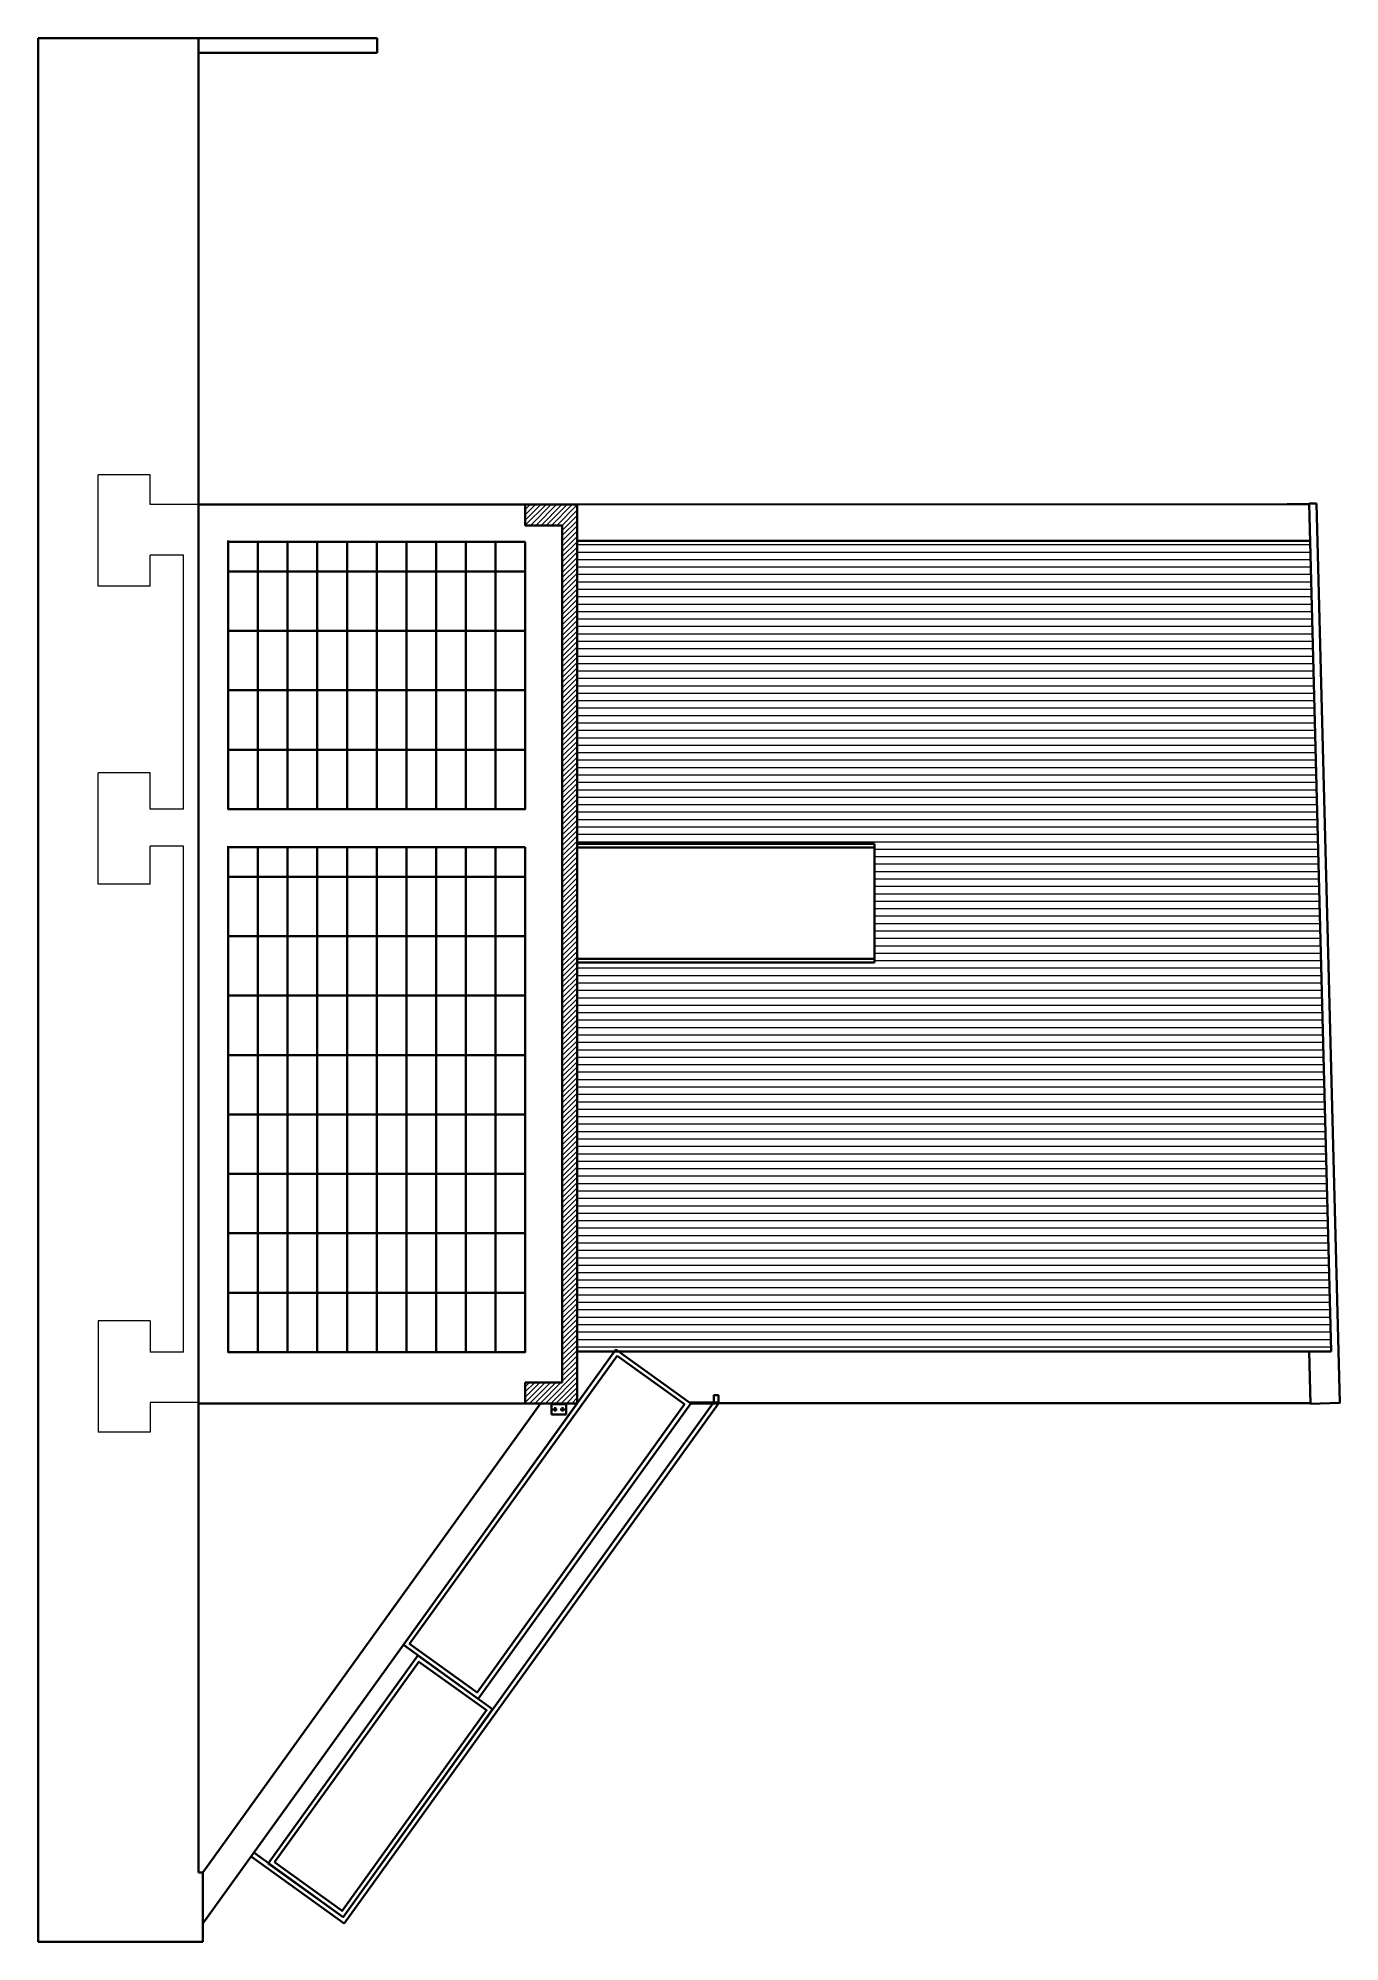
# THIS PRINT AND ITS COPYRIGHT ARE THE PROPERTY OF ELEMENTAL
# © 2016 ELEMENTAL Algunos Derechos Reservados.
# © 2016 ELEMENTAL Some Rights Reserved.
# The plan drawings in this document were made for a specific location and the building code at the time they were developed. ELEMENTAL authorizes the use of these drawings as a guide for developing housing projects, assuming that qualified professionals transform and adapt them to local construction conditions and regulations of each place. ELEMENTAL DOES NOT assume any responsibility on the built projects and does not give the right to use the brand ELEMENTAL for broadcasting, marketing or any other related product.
# Model space of a CAD drawing. Header units: metres. Extents: x 0 to 8.8, y 0 to 12.8.
import ezdxf

# ---------------------------------------------------------------- set-up
doc = ezdxf.new("R2010")
doc.units = ezdxf.units.M
doc.header["$LTSCALE"] = 5
doc.header["$MEASUREMENT"] = 0
doc.layers.add('A-ANNO-SYMB', color=3, linetype='Continuous', lineweight=18, true_color=0x00ff00)
doc.layers.add('A-SECT-PATT', color=8, linetype='Continuous', lineweight=18, true_color=0x808080)
doc.layers.add('A-ELEV-MBE1', color=7, linetype='Continuous', lineweight=35)
doc.layers.add('A-SECT-MCUT', color=7, linetype='Continuous', lineweight=35)

msp = doc.modelspace()

# ---------------------------------------------------------------- hatches: boundary and pattern name
at = {"layer": 'A-SECT-PATT', "transparency": 33554687}
h = msp.add_hatch(dxfattribs=at)
h.set_pattern_fill('ANSI31', color=256, scale=0.2, style=0, pattern_type=0)
h.set_pattern_definition([(45, (-50.138073, -5.202707), (-0.01767767, 0.01767767), [])])
h.paths.add_polyline_path([(3.628, 9.535), (3.628, 9.535), (3.628, 9.675), (3.279, 9.675), (3.279, 9.535), (3.528, 9.535), (3.528, 3.765), (3.279, 3.765), (3.279, 3.625), (3.628, 3.625), (3.628, 3.765)], flags=0)
h = msp.add_hatch(dxfattribs=at)
h.set_pattern_fill('ANSI31', color=256, scale=0.4, angle=45, style=0, pattern_type=0)
h.set_pattern_definition([(360, (-0.00141, 67.955906), (0, 0.05), [])])
h.paths.add_polyline_path([(8.701, 3.975), (8.559, 9.431), (3.628, 9.431), (3.628, 7.392), (5.628, 7.392), (5.628, 6.592), (3.628, 6.592), (3.628, 3.975), (3.88, 3.975), (3.889, 3.988), (3.906, 3.975)], flags=0)

# ---------------------------------------------------------------- linework, layer by layer
at = {"layer": 'A-ANNO-SYMB', "ltscale": 0.003}
for p, q in [((0.754, 9.875), (0.404, 9.875)), ((0.404, 9.125), (0.404, 9.875)), ((0.754, 9.675), (0.754, 9.875)), ((0.904, 9.675), (0.754, 9.675)), ((1.079, 9.675), (0.829, 9.675)), ((0.754, 9.125), (0.754, 9.334)), ((0.904, 9.334), (0.754, 9.334)), ((0.979, 9.334), (0.829, 9.334)), ((0.979, 7.625), (0.979, 9.334)), ((0.754, 9.125), (0.404, 9.125)), ((0.754, 7.87), (0.404, 7.87)), ((0.404, 7.12), (0.404, 7.87)), ((0.754, 7.671), (0.754, 7.87)), ((0.754, 7.625), (0.754, 7.671)), ((0.979, 7.625), (0.754, 7.625)), ((0.979, 7.375), (0.754, 7.375)), ((0.754, 7.33), (0.754, 7.375)), ((0.754, 7.12), (0.754, 7.33)), ((0.979, 3.97), (0.979, 7.375)), ((0.754, 7.12), (0.404, 7.12)), ((0.754, 4.181), (0.404, 4.181)), ((0.404, 4.181), (0.404, 3.431)), ((0.754, 4.181), (0.754, 3.97)), ((0.979, 3.97), (0.754, 3.97)), ((0.904, 3.63), (0.754, 3.63)), ((0.754, 3.63), (0.754, 3.431)), ((1.079, 3.63), (0.829, 3.63)), ((0.754, 3.431), (0.404, 3.431))]:
    msp.add_line(p, q, dxfattribs=at)
at = {"layer": 'A-ELEV-MBE1'}
for p, q in [((0, 0), (0, 12.815)), ((1.079, 12.815), (0, 12.815)), ((1.079, 9.675), (1.079, 12.815)), ((2.281, 12.815), (1.079, 12.815)), ((2.281, 12.815), (1.179, 12.815)), ((2.281, 12.715), (2.281, 12.815)), ((2.281, 12.715), (2.281, 12.815)), ((1.079, 12.715), (2.281, 12.715)), ((1.179, 12.715), (2.281, 12.715)), ((3.279, 9.675), (1.079, 9.675)), ((8.405, 9.678), (8.553, 9.678)), ((8.553, 9.682), (8.701, 3.975)), ((8.603, 9.682), (8.553, 9.682)), ((3.279, 9.59), (3.279, 9.54)), ((1.279, 9.433), (1.279, 7.625)), ((8.559, 9.431), (3.628, 9.431)), ((1.279, 7.375), (1.279, 3.97)), ((5.628, 7.392), (3.628, 7.392)), ((3.628, 6.592), (3.628, 7.392)), ((3.628, 7.367), (5.628, 7.367)), ((3.628, 7.367), (5.628, 7.367)), ((3.628, 6.617), (3.628, 7.367)), ((3.628, 6.617), (3.628, 7.367)), ((3.628, 6.617), (3.628, 7.367)), ((5.628, 6.592), (5.628, 7.392)), ((5.628, 6.617), (5.628, 7.367)), ((5.628, 6.617), (3.628, 6.617)), ((5.628, 6.617), (3.628, 6.617)), ((3.628, 6.592), (5.628, 6.592)), ((8.562, 3.623), (8.555, 3.975)), ((8.701, 3.975), (8.555, 3.975)), ((1.079, 0.468), (1.079, 3.625)), ((3.279, 3.625), (1.079, 3.625)), ((3.382, 3.625), (1.108, 0.468)), ((3.628, 3.625), (1.108, 0.125)), ((4.541, 3.625), (2.053, 0.167)), ((4.578, 3.625), (2.059, 0.125)), ((3.382, 3.625), (3.628, 3.625)), ((3.454, 3.55), (3.454, 3.625)), ((3.554, 3.62), (3.454, 3.62)), ((3.479, 3.57), (3.479, 3.6)), ((3.529, 3.57), (3.529, 3.6)), ((3.554, 3.55), (3.554, 3.625)), ((4.385, 3.63), (4.578, 3.63)), ((4.392, 3.625), (4.578, 3.625)), ((4.578, 3.625), (4.578, 3.63)), ((8.562, 3.623), (8.761, 3.628)), ((3.554, 3.55), (3.454, 3.55)), ((3.494, 3.585), (3.464, 3.585)), ((3.514, 3.585), (3.544, 3.585)), ((2.059, 0.125), (1.433, 0.576)), ((2.053, 0.167), (1.451, 0.601)), ((1.108, 0.468), (1.079, 0.468)), ((1.108, 0.468), (1.108, 0)), ((1.108, 0), (0, 0)), ((1.108, 0), (0, 0))]:
    msp.add_line(p, q, dxfattribs=at)
for points in [[(1.079, 9.675), (1.079, 3.625)], [(3.628, 9.675), (3.628, 9.675), (8.405, 9.678), (8.405, 9.678)], [(8.603, 9.682), (8.761, 3.63), (8.761, 3.63), (8.761, 3.63), (8.761, 3.63), (8.761, 3.63), (8.761, 3.63)], [(3.628, 3.975), (8.555, 3.975)], [(8.562, 3.626), (4.578, 3.626)]]:
    msp.add_lwpolyline(points, dxfattribs=at)
for points in [[(1.479, 9.425), (1.479, 9.225), (1.279, 9.225), (1.279, 9.425)], [(1.679, 9.425), (1.679, 9.225), (1.479, 9.225), (1.479, 9.425)], [(1.879, 9.425), (1.879, 9.225), (1.679, 9.225), (1.679, 9.425)], [(2.079, 9.425), (2.079, 9.225), (1.879, 9.225), (1.879, 9.425)], [(2.279, 9.425), (2.279, 9.225), (2.079, 9.225), (2.079, 9.425)], [(2.479, 9.425), (2.479, 9.225), (2.279, 9.225), (2.279, 9.425)], [(2.679, 9.425), (2.679, 9.225), (2.479, 9.225), (2.479, 9.425)], [(2.879, 9.425), (2.879, 9.225), (2.679, 9.225), (2.679, 9.425)], [(3.079, 9.425), (3.079, 9.225), (2.879, 9.225), (2.879, 9.425)], [(3.279, 9.425), (3.279, 9.225), (3.079, 9.225), (3.079, 9.425)], [(1.479, 9.225), (1.479, 8.825), (1.279, 8.825), (1.279, 9.225)], [(1.679, 9.225), (1.679, 8.825), (1.479, 8.825), (1.479, 9.225)], [(1.879, 9.225), (1.879, 8.825), (1.679, 8.825), (1.679, 9.225)], [(2.079, 9.225), (2.079, 8.825), (1.879, 8.825), (1.879, 9.225)], [(2.279, 9.225), (2.279, 8.825), (2.079, 8.825), (2.079, 9.225)], [(2.479, 9.225), (2.479, 8.825), (2.279, 8.825), (2.279, 9.225)], [(2.679, 9.225), (2.679, 8.825), (2.479, 8.825), (2.479, 9.225)], [(2.879, 9.225), (2.879, 8.825), (2.679, 8.825), (2.679, 9.225)], [(3.079, 9.225), (3.079, 8.825), (2.879, 8.825), (2.879, 9.225)], [(3.279, 9.225), (3.279, 8.825), (3.079, 8.825), (3.079, 9.225)], [(1.479, 8.825), (1.479, 8.425), (1.279, 8.425), (1.279, 8.825)], [(1.679, 8.825), (1.679, 8.425), (1.479, 8.425), (1.479, 8.825)], [(1.879, 8.825), (1.879, 8.425), (1.679, 8.425), (1.679, 8.825)], [(2.079, 8.825), (2.079, 8.425), (1.879, 8.425), (1.879, 8.825)], [(2.279, 8.825), (2.279, 8.425), (2.079, 8.425), (2.079, 8.825)], [(2.479, 8.825), (2.479, 8.425), (2.279, 8.425), (2.279, 8.825)], [(2.679, 8.825), (2.679, 8.425), (2.479, 8.425), (2.479, 8.825)], [(2.879, 8.825), (2.879, 8.425), (2.679, 8.425), (2.679, 8.825)], [(3.079, 8.825), (3.079, 8.425), (2.879, 8.425), (2.879, 8.825)], [(3.279, 8.825), (3.279, 8.425), (3.079, 8.425), (3.079, 8.825)], [(1.479, 8.425), (1.479, 8.025), (1.279, 8.025), (1.279, 8.425)], [(1.679, 8.425), (1.679, 8.025), (1.479, 8.025), (1.479, 8.425)], [(1.879, 8.425), (1.879, 8.025), (1.679, 8.025), (1.679, 8.425)], [(2.079, 8.425), (2.079, 8.025), (1.879, 8.025), (1.879, 8.425)], [(2.279, 8.425), (2.279, 8.025), (2.079, 8.025), (2.079, 8.425)], [(2.479, 8.425), (2.479, 8.025), (2.279, 8.025), (2.279, 8.425)], [(2.679, 8.425), (2.679, 8.025), (2.479, 8.025), (2.479, 8.425)], [(2.879, 8.425), (2.879, 8.025), (2.679, 8.025), (2.679, 8.425)], [(3.079, 8.425), (3.079, 8.025), (2.879, 8.025), (2.879, 8.425)], [(3.279, 8.425), (3.279, 8.025), (3.079, 8.025), (3.079, 8.425)], [(1.479, 8.025), (1.479, 7.625), (1.279, 7.625), (1.279, 8.025)], [(1.679, 8.025), (1.679, 7.625), (1.479, 7.625), (1.479, 8.025)], [(1.879, 8.025), (1.879, 7.625), (1.679, 7.625), (1.679, 8.025)], [(2.079, 8.025), (2.079, 7.625), (1.879, 7.625), (1.879, 8.025)], [(2.279, 8.025), (2.279, 7.625), (2.079, 7.625), (2.079, 8.025)], [(2.479, 8.025), (2.479, 7.625), (2.279, 7.625), (2.279, 8.025)], [(2.679, 8.025), (2.679, 7.625), (2.479, 7.625), (2.479, 8.025)], [(2.879, 8.025), (2.879, 7.625), (2.679, 7.625), (2.679, 8.025)], [(3.079, 8.025), (3.079, 7.625), (2.879, 7.625), (2.879, 8.025)], [(3.279, 8.025), (3.279, 7.625), (3.079, 7.625), (3.079, 8.025)], [(1.479, 7.37), (1.479, 7.17), (1.279, 7.17), (1.279, 7.37)], [(1.679, 7.37), (1.679, 7.17), (1.479, 7.17), (1.479, 7.37)], [(1.879, 7.37), (1.879, 7.17), (1.679, 7.17), (1.679, 7.37)], [(2.079, 7.37), (2.079, 7.17), (1.879, 7.17), (1.879, 7.37)], [(2.279, 7.37), (2.279, 7.17), (2.079, 7.17), (2.079, 7.37)], [(2.479, 7.37), (2.479, 7.17), (2.279, 7.17), (2.279, 7.37)], [(2.679, 7.37), (2.679, 7.17), (2.479, 7.17), (2.479, 7.37)], [(2.879, 7.37), (2.879, 7.17), (2.679, 7.17), (2.679, 7.37)], [(3.079, 7.37), (3.079, 7.17), (2.879, 7.17), (2.879, 7.37)], [(3.279, 7.37), (3.279, 7.17), (3.079, 7.17), (3.079, 7.37)], [(1.479, 7.17), (1.479, 6.77), (1.279, 6.77), (1.279, 7.17)], [(1.679, 7.17), (1.679, 6.77), (1.479, 6.77), (1.479, 7.17)], [(1.879, 7.17), (1.879, 6.77), (1.679, 6.77), (1.679, 7.17)], [(2.079, 7.17), (2.079, 6.77), (1.879, 6.77), (1.879, 7.17)], [(2.279, 7.17), (2.279, 6.77), (2.079, 6.77), (2.079, 7.17)], [(2.479, 7.17), (2.479, 6.77), (2.279, 6.77), (2.279, 7.17)], [(2.679, 7.17), (2.679, 6.77), (2.479, 6.77), (2.479, 7.17)], [(2.879, 7.17), (2.879, 6.77), (2.679, 6.77), (2.679, 7.17)], [(3.079, 7.17), (3.079, 6.77), (2.879, 6.77), (2.879, 7.17)], [(3.279, 7.17), (3.279, 6.77), (3.079, 6.77), (3.079, 7.17)], [(1.479, 6.77), (1.479, 6.37), (1.279, 6.37), (1.279, 6.77)], [(1.679, 6.77), (1.679, 6.37), (1.479, 6.37), (1.479, 6.77)], [(1.879, 6.77), (1.879, 6.37), (1.679, 6.37), (1.679, 6.77)], [(2.079, 6.77), (2.079, 6.37), (1.879, 6.37), (1.879, 6.77)], [(2.279, 6.77), (2.279, 6.37), (2.079, 6.37), (2.079, 6.77)], [(2.479, 6.77), (2.479, 6.37), (2.279, 6.37), (2.279, 6.77)], [(2.679, 6.77), (2.679, 6.37), (2.479, 6.37), (2.479, 6.77)], [(2.879, 6.77), (2.879, 6.37), (2.679, 6.37), (2.679, 6.77)], [(3.079, 6.77), (3.079, 6.37), (2.879, 6.37), (2.879, 6.77)], [(3.279, 6.77), (3.279, 6.37), (3.079, 6.37), (3.079, 6.77)], [(1.479, 6.37), (1.479, 5.97), (1.279, 5.97), (1.279, 6.37)], [(1.679, 6.37), (1.679, 5.97), (1.479, 5.97), (1.479, 6.37)], [(1.879, 6.37), (1.879, 5.97), (1.679, 5.97), (1.679, 6.37)], [(2.079, 6.37), (2.079, 5.97), (1.879, 5.97), (1.879, 6.37)], [(2.279, 6.37), (2.279, 5.97), (2.079, 5.97), (2.079, 6.37)], [(2.479, 6.37), (2.479, 5.97), (2.279, 5.97), (2.279, 6.37)], [(2.679, 6.37), (2.679, 5.97), (2.479, 5.97), (2.479, 6.37)], [(2.879, 6.37), (2.879, 5.97), (2.679, 5.97), (2.679, 6.37)], [(3.079, 6.37), (3.079, 5.97), (2.879, 5.97), (2.879, 6.37)], [(3.279, 6.37), (3.279, 5.97), (3.079, 5.97), (3.079, 6.37)], [(1.479, 5.97), (1.479, 5.57), (1.279, 5.57), (1.279, 5.97)], [(1.679, 5.97), (1.679, 5.57), (1.479, 5.57), (1.479, 5.97)], [(1.879, 5.97), (1.879, 5.57), (1.679, 5.57), (1.679, 5.97)], [(2.079, 5.97), (2.079, 5.57), (1.879, 5.57), (1.879, 5.97)], [(2.279, 5.97), (2.279, 5.57), (2.079, 5.57), (2.079, 5.97)], [(2.479, 5.97), (2.479, 5.57), (2.279, 5.57), (2.279, 5.97)], [(2.679, 5.97), (2.679, 5.57), (2.479, 5.57), (2.479, 5.97)], [(2.879, 5.97), (2.879, 5.57), (2.679, 5.57), (2.679, 5.97)], [(3.079, 5.97), (3.079, 5.57), (2.879, 5.57), (2.879, 5.97)], [(3.279, 5.97), (3.279, 5.57), (3.079, 5.57), (3.079, 5.97)], [(1.479, 5.57), (1.479, 5.17), (1.279, 5.17), (1.279, 5.57)], [(1.679, 5.57), (1.679, 5.17), (1.479, 5.17), (1.479, 5.57)], [(1.879, 5.57), (1.879, 5.17), (1.679, 5.17), (1.679, 5.57)], [(2.079, 5.57), (2.079, 5.17), (1.879, 5.17), (1.879, 5.57)], [(2.279, 5.57), (2.279, 5.17), (2.079, 5.17), (2.079, 5.57)], [(2.479, 5.57), (2.479, 5.17), (2.279, 5.17), (2.279, 5.57)], [(2.679, 5.57), (2.679, 5.17), (2.479, 5.17), (2.479, 5.57)], [(2.879, 5.57), (2.879, 5.17), (2.679, 5.17), (2.679, 5.57)], [(3.079, 5.57), (3.079, 5.17), (2.879, 5.17), (2.879, 5.57)], [(3.279, 5.57), (3.279, 5.17), (3.079, 5.17), (3.079, 5.57)], [(1.679, 5.17), (1.679, 4.77), (1.479, 4.77), (1.479, 5.17)], [(1.879, 5.17), (1.879, 4.77), (1.679, 4.77), (1.679, 5.17)], [(2.079, 5.17), (2.079, 4.77), (1.879, 4.77), (1.879, 5.17)], [(2.279, 5.17), (2.279, 4.77), (2.079, 4.77), (2.079, 5.17)], [(2.479, 5.17), (2.479, 4.77), (2.279, 4.77), (2.279, 5.17)], [(2.679, 5.17), (2.679, 4.77), (2.479, 4.77), (2.479, 5.17)], [(2.879, 5.17), (2.879, 4.77), (2.679, 4.77), (2.679, 5.17)], [(3.079, 5.17), (3.079, 4.77), (2.879, 4.77), (2.879, 5.17)], [(3.279, 5.17), (3.279, 4.77), (3.079, 4.77), (3.079, 5.17)], [(1.479, 4.77), (1.479, 4.37), (1.279, 4.37), (1.279, 4.77)], [(1.679, 4.77), (1.679, 4.37), (1.479, 4.37), (1.479, 4.77)], [(1.879, 4.77), (1.879, 4.37), (1.679, 4.37), (1.679, 4.77)], [(2.079, 4.77), (2.079, 4.37), (1.879, 4.37), (1.879, 4.77)], [(2.279, 4.77), (2.279, 4.37), (2.079, 4.37), (2.079, 4.77)], [(2.479, 4.77), (2.479, 4.37), (2.279, 4.37), (2.279, 4.77)], [(2.679, 4.77), (2.679, 4.37), (2.479, 4.37), (2.479, 4.77)], [(2.879, 4.77), (2.879, 4.37), (2.679, 4.37), (2.679, 4.77)], [(3.079, 4.77), (3.079, 4.37), (2.879, 4.37), (2.879, 4.77)], [(3.279, 4.77), (3.279, 4.37), (3.079, 4.37), (3.079, 4.77)], [(1.479, 4.37), (1.479, 3.97), (1.279, 3.97), (1.279, 4.37)], [(1.679, 4.37), (1.679, 3.97), (1.479, 3.97), (1.479, 4.37)], [(1.879, 4.37), (1.879, 3.97), (1.679, 3.97), (1.679, 4.37)], [(2.079, 4.37), (2.079, 3.97), (1.879, 3.97), (1.879, 4.37)], [(2.279, 4.37), (2.279, 3.97), (2.079, 3.97), (2.079, 4.37)], [(2.479, 4.37), (2.479, 3.97), (2.279, 3.97), (2.279, 4.37)], [(2.679, 4.37), (2.679, 3.97), (2.479, 3.97), (2.479, 4.37)], [(2.879, 4.37), (2.879, 3.97), (2.679, 3.97), (2.679, 4.37)], [(3.079, 4.37), (3.079, 3.97), (2.879, 3.97), (2.879, 4.37)], [(3.279, 4.37), (3.279, 3.97), (3.079, 3.97), (3.079, 4.37)], [(3.889, 3.988), (4.392, 3.625), (2.961, 1.637), (2.458, 1.999)], [(3.896, 3.946), (4.35, 3.619), (2.954, 1.679), (2.5, 2.006)], [(4.548, 3.63), (4.578, 3.63), (4.578, 3.68), (4.548, 3.68)], [(1.549, 0.529), (2.556, 1.928), (3.059, 1.566), (2.053, 0.167)], [(1.591, 0.536), (2.563, 1.886), (3.018, 1.559), (2.046, 0.209)]]:
    msp.add_lwpolyline(points, close=True, dxfattribs=at)
for centre in [(3.479, 3.585), (3.529, 3.585)]:
    msp.add_circle(centre, 0.005, dxfattribs=at)
at = {"layer": 'A-SECT-MCUT'}
for p, q in [((3.279, 3.625), (3.279, 3.765)), ((3.279, 3.765), (3.528, 3.765)), ((3.628, 3.765), (3.628, 3.625)), ((3.628, 3.625), (3.279, 3.625))]:
    msp.add_line(p, q, dxfattribs=at)
for points in [[(3.528, 9.535), (3.279, 9.535), (3.279, 9.675), (3.628, 9.675), (3.628, 9.535)], [(3.528, 3.765), (3.528, 9.535)], [(3.628, 9.535), (3.628, 9.535), (3.628, 3.765)]]:
    msp.add_lwpolyline(points, dxfattribs=at)

doc.saveas('drawing.dxf')
